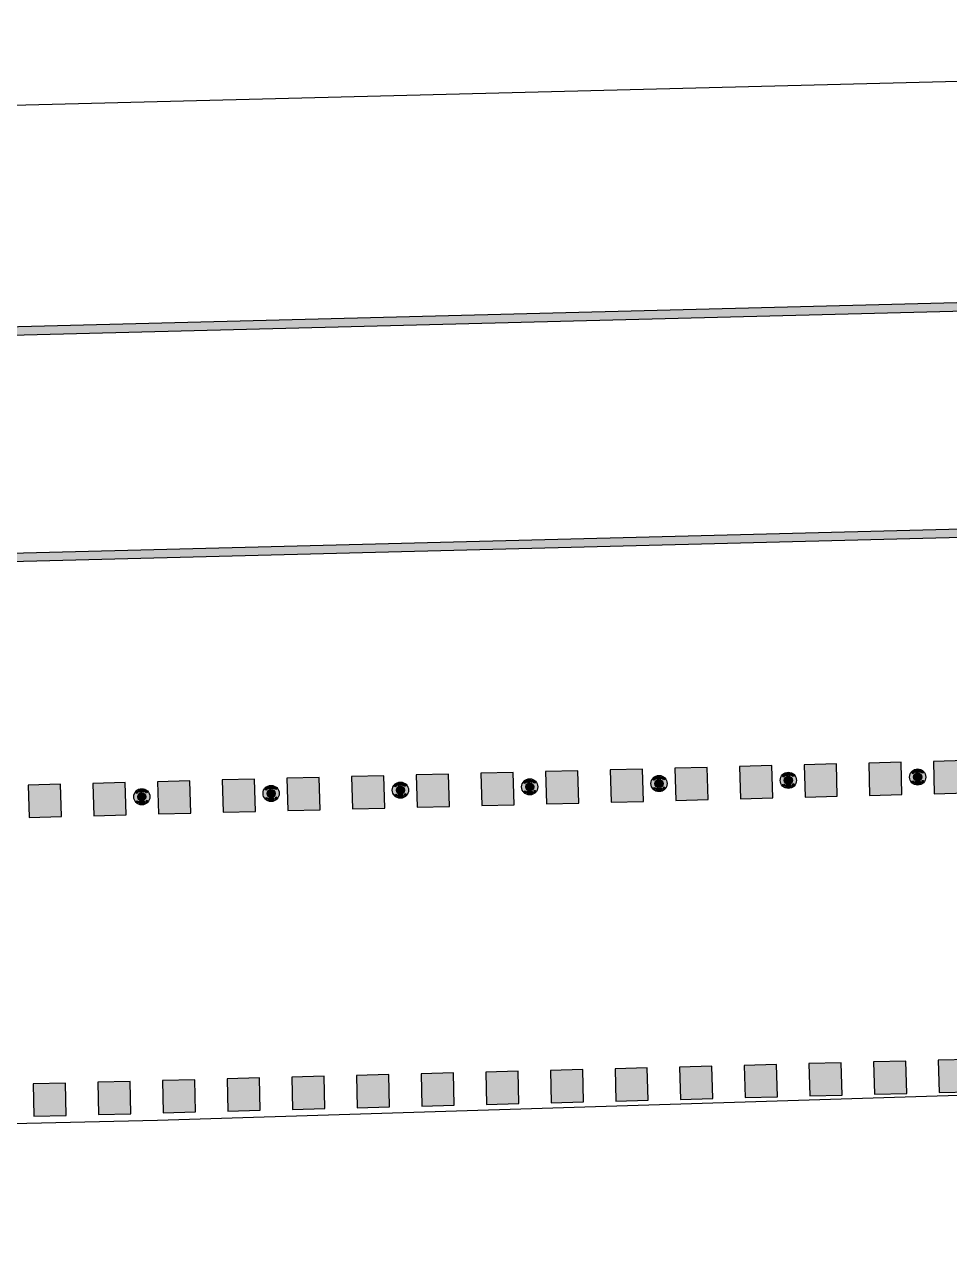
# Model space of a CAD drawing. Header units: metres. Extents: x 668617 to 675126, y 2286318 to 2293677.
# Drawn here: x 670142.03 to 670153.47, y 2287225.8 to 2287240.92 of the extents above; entities that cross this region are included whole.
import ezdxf

# ---------------------------------------------------------------- set-up
doc = ezdxf.new("R2010")
doc.units = ezdxf.units.M
doc.header["$MEASUREMENT"] = 0
for name, color, linetype in [('DMTG-B-CuadrosVerdes', 94, 'Continuous'), ('DMTG-M-VIALETON', 92, 'Continuous'), ('DMTG-PB-BANQUETAS', 251, 'Continuous'), ('DMTG-SH-LINEA DISCONTINUA', 252, 'Continuous')]:
    doc.layers.add(name, color=color, linetype=linetype)

# ---------------------------------------------------------------- blocks, each defined once
blk = doc.blocks.new('*U158')
blk.add_hatch(color=252).paths.add_polyline_path([(0.001, -0.05), (44.988, 1.024), (44.986, 1.124), (-0.001, 0.05)])
blk.add_lwpolyline([(0.001, -0.05), (44.988, 1.024), (44.986, 1.124), (-0.001, 0.05)], close=True)
blk = doc.blocks.new('*U157')
blk.add_hatch(color=252).paths.add_polyline_path([(0.001, -0.05), (44.989, 1.024), (44.986, 1.124), (-0.001, 0.05)])
blk.add_lwpolyline([(0.001, -0.05), (44.989, 1.024), (44.986, 1.124), (-0.001, 0.05)], close=True)
blk = doc.blocks.new('*U146')
h = blk.add_hatch(color=256)
h.dxf.hatch_style = 1
h.paths.add_polyline_path([(12.037, 3.698), (12.437, 3.698), (12.437, 4.098), (12.037, 4.098)])
h = blk.add_hatch(color=256)
h.dxf.hatch_style = 1
h.paths.add_polyline_path([(12.037, 3.698), (12.437, 3.698), (12.437, 4.098), (12.037, 4.098)])
h = blk.add_hatch(color=256)
h.dxf.hatch_style = 1
h.paths.add_polyline_path([(12.837, 3.698), (13.237, 3.698), (13.237, 4.098), (12.837, 4.098)])
h = blk.add_hatch(color=256)
h.dxf.hatch_style = 1
h.paths.add_polyline_path([(12.837, 3.698), (13.237, 3.698), (13.237, 4.098), (12.837, 4.098)])
h = blk.add_hatch(color=256)
h.dxf.hatch_style = 1
h.paths.add_polyline_path([(13.637, 3.698), (14.037, 3.698), (14.037, 4.098), (13.637, 4.098)])
h = blk.add_hatch(color=256)
h.dxf.hatch_style = 1
h.paths.add_polyline_path([(13.637, 3.698), (14.037, 3.698), (14.037, 4.098), (13.637, 4.098)])
h = blk.add_hatch(color=256)
h.dxf.hatch_style = 1
h.paths.add_polyline_path([(14.437, 3.698), (14.837, 3.698), (14.837, 4.098), (14.437, 4.098)])
h = blk.add_hatch(color=256)
h.dxf.hatch_style = 1
h.paths.add_polyline_path([(14.437, 3.698), (14.837, 3.698), (14.837, 4.098), (14.437, 4.098)])
h = blk.add_hatch(color=256)
h.dxf.hatch_style = 1
h.paths.add_polyline_path([(15.237, 3.698), (15.637, 3.698), (15.637, 4.098), (15.237, 4.098)])
h = blk.add_hatch(color=256)
h.dxf.hatch_style = 1
h.paths.add_polyline_path([(15.237, 3.698), (15.637, 3.698), (15.637, 4.098), (15.237, 4.098)])
h = blk.add_hatch(color=256)
h.dxf.hatch_style = 1
h.paths.add_polyline_path([(16.037, 3.698), (16.437, 3.698), (16.437, 4.098), (16.037, 4.098)])
h = blk.add_hatch(color=256)
h.dxf.hatch_style = 1
h.paths.add_polyline_path([(16.037, 3.698), (16.437, 3.698), (16.437, 4.098), (16.037, 4.098)])
h = blk.add_hatch(color=256)
h.dxf.hatch_style = 1
h.paths.add_polyline_path([(16.837, 3.698), (17.237, 3.698), (17.237, 4.098), (16.837, 4.098)])
h = blk.add_hatch(color=256)
h.dxf.hatch_style = 1
h.paths.add_polyline_path([(16.837, 3.698), (17.237, 3.698), (17.237, 4.098), (16.837, 4.098)])
h = blk.add_hatch(color=256)
h.dxf.hatch_style = 1
h.paths.add_polyline_path([(17.637, 3.698), (18.037, 3.698), (18.037, 4.098), (17.637, 4.098)])
h = blk.add_hatch(color=256)
h.dxf.hatch_style = 1
h.paths.add_polyline_path([(17.637, 3.698), (18.037, 3.698), (18.037, 4.098), (17.637, 4.098)])
h = blk.add_hatch(color=256)
h.dxf.hatch_style = 1
h.paths.add_polyline_path([(18.437, 3.698), (18.837, 3.698), (18.837, 4.098), (18.437, 4.098)])
h = blk.add_hatch(color=256)
h.dxf.hatch_style = 1
h.paths.add_polyline_path([(18.437, 3.698), (18.837, 3.698), (18.837, 4.098), (18.437, 4.098)])
h = blk.add_hatch(color=256)
h.dxf.hatch_style = 1
h.paths.add_polyline_path([(19.237, 3.698), (19.637, 3.698), (19.637, 4.098), (19.237, 4.098)])
h = blk.add_hatch(color=256)
h.dxf.hatch_style = 1
h.paths.add_polyline_path([(19.237, 3.698), (19.637, 3.698), (19.637, 4.098), (19.237, 4.098)])
h = blk.add_hatch(color=256)
h.dxf.hatch_style = 1
h.paths.add_polyline_path([(20.037, 3.698), (20.437, 3.698), (20.437, 4.098), (20.037, 4.098)])
h = blk.add_hatch(color=256)
h.dxf.hatch_style = 1
h.paths.add_polyline_path([(20.037, 3.698), (20.437, 3.698), (20.437, 4.098), (20.037, 4.098)])
h = blk.add_hatch(color=256)
h.dxf.hatch_style = 1
h.paths.add_polyline_path([(20.837, 3.698), (21.237, 3.698), (21.237, 4.098), (20.837, 4.098)])
h = blk.add_hatch(color=256)
h.dxf.hatch_style = 1
h.paths.add_polyline_path([(20.837, 3.698), (21.237, 3.698), (21.237, 4.098), (20.837, 4.098)])
h = blk.add_hatch(color=256)
h.dxf.hatch_style = 1
h.paths.add_polyline_path([(21.637, 3.698), (22.037, 3.698), (22.037, 4.098), (21.637, 4.098)])
h = blk.add_hatch(color=256)
h.dxf.hatch_style = 1
h.paths.add_polyline_path([(21.637, 3.698), (22.037, 3.698), (22.037, 4.098), (21.637, 4.098)])
h = blk.add_hatch(color=256)
h.dxf.hatch_style = 1
h.paths.add_polyline_path([(22.437, 3.698), (22.837, 3.698), (22.837, 4.098), (22.437, 4.098)])
h = blk.add_hatch(color=256)
h.dxf.hatch_style = 1
h.paths.add_polyline_path([(22.437, 3.698), (22.837, 3.698), (22.837, 4.098), (22.437, 4.098)])
h = blk.add_hatch(color=256)
h.dxf.hatch_style = 1
h.paths.add_polyline_path([(23.237, 3.698), (23.637, 3.698), (23.637, 4.098), (23.237, 4.098)])
h = blk.add_hatch(color=256)
h.dxf.hatch_style = 1
h.paths.add_polyline_path([(23.237, 3.698), (23.637, 3.698), (23.637, 4.098), (23.237, 4.098)])
h = blk.add_hatch(color=256)
h.dxf.hatch_style = 1
h.paths.add_polyline_path([(12, 0), (12.4, 0), (12.4, 0.4), (12, 0.4)])
h = blk.add_hatch(color=256)
h.dxf.hatch_style = 1
h.paths.add_polyline_path([(12, 0), (12.4, 0), (12.4, 0.4), (12, 0.4)])
h = blk.add_hatch(color=256)
h.dxf.hatch_style = 1
h.paths.add_polyline_path([(12.8, 0), (13.2, 0), (13.2, 0.4), (12.8, 0.4)])
h = blk.add_hatch(color=256)
h.dxf.hatch_style = 1
h.paths.add_polyline_path([(12.8, 0), (13.2, 0), (13.2, 0.4), (12.8, 0.4)])
h = blk.add_hatch(color=256)
h.dxf.hatch_style = 1
h.paths.add_polyline_path([(13.6, 0), (14, 0), (14, 0.4), (13.6, 0.4)])
h = blk.add_hatch(color=256)
h.dxf.hatch_style = 1
h.paths.add_polyline_path([(13.6, 0), (14, 0), (14, 0.4), (13.6, 0.4)])
h = blk.add_hatch(color=256)
h.dxf.hatch_style = 1
h.paths.add_polyline_path([(14.4, 0), (14.8, 0), (14.8, 0.4), (14.4, 0.4)])
h = blk.add_hatch(color=256)
h.dxf.hatch_style = 1
h.paths.add_polyline_path([(14.4, 0), (14.8, 0), (14.8, 0.4), (14.4, 0.4)])
h = blk.add_hatch(color=256)
h.dxf.hatch_style = 1
h.paths.add_polyline_path([(15.2, 0), (15.6, 0), (15.6, 0.4), (15.2, 0.4)])
h = blk.add_hatch(color=256)
h.dxf.hatch_style = 1
h.paths.add_polyline_path([(15.2, 0), (15.6, 0), (15.6, 0.4), (15.2, 0.4)])
h = blk.add_hatch(color=256)
h.dxf.hatch_style = 1
h.paths.add_polyline_path([(16, 0), (16.4, 0), (16.4, 0.4), (16, 0.4)])
h = blk.add_hatch(color=256)
h.dxf.hatch_style = 1
h.paths.add_polyline_path([(16, 0), (16.4, 0), (16.4, 0.4), (16, 0.4)])
h = blk.add_hatch(color=256)
h.dxf.hatch_style = 1
h.paths.add_polyline_path([(16.8, 0), (17.2, 0), (17.2, 0.4), (16.8, 0.4)])
h = blk.add_hatch(color=256)
h.dxf.hatch_style = 1
h.paths.add_polyline_path([(16.8, 0), (17.2, 0), (17.2, 0.4), (16.8, 0.4)])
h = blk.add_hatch(color=256)
h.dxf.hatch_style = 1
h.paths.add_polyline_path([(17.6, 0), (18, 0), (18, 0.4), (17.6, 0.4)])
h = blk.add_hatch(color=256)
h.dxf.hatch_style = 1
h.paths.add_polyline_path([(17.6, 0), (18, 0), (18, 0.4), (17.6, 0.4)])
h = blk.add_hatch(color=256)
h.dxf.hatch_style = 1
h.paths.add_polyline_path([(18.4, 0), (18.8, 0), (18.8, 0.4), (18.4, 0.4)])
h = blk.add_hatch(color=256)
h.dxf.hatch_style = 1
h.paths.add_polyline_path([(18.4, 0), (18.8, 0), (18.8, 0.4), (18.4, 0.4)])
h = blk.add_hatch(color=256)
h.dxf.hatch_style = 1
h.paths.add_polyline_path([(19.2, 0), (19.6, 0), (19.6, 0.4), (19.2, 0.4)])
h = blk.add_hatch(color=256)
h.dxf.hatch_style = 1
h.paths.add_polyline_path([(19.2, 0), (19.6, 0), (19.6, 0.4), (19.2, 0.4)])
h = blk.add_hatch(color=256)
h.dxf.hatch_style = 1
h.paths.add_polyline_path([(20, 0), (20.4, 0), (20.4, 0.4), (20, 0.4)])
h = blk.add_hatch(color=256)
h.dxf.hatch_style = 1
h.paths.add_polyline_path([(20, 0), (20.4, 0), (20.4, 0.4), (20, 0.4)])
h = blk.add_hatch(color=256)
h.dxf.hatch_style = 1
h.paths.add_polyline_path([(20.8, 0), (21.2, 0), (21.2, 0.4), (20.8, 0.4)])
h = blk.add_hatch(color=256)
h.dxf.hatch_style = 1
h.paths.add_polyline_path([(20.8, 0), (21.2, 0), (21.2, 0.4), (20.8, 0.4)])
h = blk.add_hatch(color=256)
h.dxf.hatch_style = 1
h.paths.add_polyline_path([(21.6, 0), (22, 0), (22, 0.4), (21.6, 0.4)])
h = blk.add_hatch(color=256)
h.dxf.hatch_style = 1
h.paths.add_polyline_path([(21.6, 0), (22, 0), (22, 0.4), (21.6, 0.4)])
h = blk.add_hatch(color=256)
h.dxf.hatch_style = 1
h.paths.add_polyline_path([(22.4, 0), (22.8, 0), (22.8, 0.4), (22.4, 0.4)])
h = blk.add_hatch(color=256)
h.dxf.hatch_style = 1
h.paths.add_polyline_path([(22.4, 0), (22.8, 0), (22.8, 0.4), (22.4, 0.4)])
h = blk.add_hatch(color=256)
h.dxf.hatch_style = 1
h.paths.add_polyline_path([(23.2, 0), (23.6, 0), (23.6, 0.4), (23.2, 0.4)])
h = blk.add_hatch(color=256)
h.dxf.hatch_style = 1
h.paths.add_polyline_path([(23.2, 0), (23.6, 0), (23.6, 0.4), (23.2, 0.4)])
for points in [[(12.037, 3.698), (12.437, 3.698), (12.437, 4.098), (12.037, 4.098)], [(12.037, 3.698), (12.437, 3.698), (12.437, 4.098), (12.037, 4.098)], [(12.837, 3.698), (13.237, 3.698), (13.237, 4.098), (12.837, 4.098)], [(12.837, 3.698), (13.237, 3.698), (13.237, 4.098), (12.837, 4.098)], [(13.637, 3.698), (14.037, 3.698), (14.037, 4.098), (13.637, 4.098)], [(13.637, 3.698), (14.037, 3.698), (14.037, 4.098), (13.637, 4.098)], [(14.437, 3.698), (14.837, 3.698), (14.837, 4.098), (14.437, 4.098)], [(14.437, 3.698), (14.837, 3.698), (14.837, 4.098), (14.437, 4.098)], [(15.237, 3.698), (15.637, 3.698), (15.637, 4.098), (15.237, 4.098)], [(15.237, 3.698), (15.637, 3.698), (15.637, 4.098), (15.237, 4.098)], [(16.037, 3.698), (16.437, 3.698), (16.437, 4.098), (16.037, 4.098)], [(16.037, 3.698), (16.437, 3.698), (16.437, 4.098), (16.037, 4.098)], [(16.837, 3.698), (17.237, 3.698), (17.237, 4.098), (16.837, 4.098)], [(16.837, 3.698), (17.237, 3.698), (17.237, 4.098), (16.837, 4.098)], [(17.637, 3.698), (18.037, 3.698), (18.037, 4.098), (17.637, 4.098)], [(17.637, 3.698), (18.037, 3.698), (18.037, 4.098), (17.637, 4.098)], [(18.437, 3.698), (18.837, 3.698), (18.837, 4.098), (18.437, 4.098)], [(18.437, 3.698), (18.837, 3.698), (18.837, 4.098), (18.437, 4.098)], [(19.237, 3.698), (19.637, 3.698), (19.637, 4.098), (19.237, 4.098)], [(19.237, 3.698), (19.637, 3.698), (19.637, 4.098), (19.237, 4.098)], [(20.037, 3.698), (20.437, 3.698), (20.437, 4.098), (20.037, 4.098)], [(20.037, 3.698), (20.437, 3.698), (20.437, 4.098), (20.037, 4.098)], [(20.837, 3.698), (21.237, 3.698), (21.237, 4.098), (20.837, 4.098)], [(20.837, 3.698), (21.237, 3.698), (21.237, 4.098), (20.837, 4.098)], [(21.637, 3.698), (22.037, 3.698), (22.037, 4.098), (21.637, 4.098)], [(21.637, 3.698), (22.037, 3.698), (22.037, 4.098), (21.637, 4.098)], [(22.437, 3.698), (22.837, 3.698), (22.837, 4.098), (22.437, 4.098)], [(22.437, 3.698), (22.837, 3.698), (22.837, 4.098), (22.437, 4.098)], [(23.237, 3.698), (23.637, 3.698), (23.637, 4.098), (23.237, 4.098)], [(23.237, 3.698), (23.637, 3.698), (23.637, 4.098), (23.237, 4.098)], [(12, 0), (12.4, 0), (12.4, 0.4), (12, 0.4)], [(12, 0), (12.4, 0), (12.4, 0.4), (12, 0.4)], [(12.8, 0), (13.2, 0), (13.2, 0.4), (12.8, 0.4)], [(12.8, 0), (13.2, 0), (13.2, 0.4), (12.8, 0.4)], [(13.6, 0), (14, 0), (14, 0.4), (13.6, 0.4)], [(13.6, 0), (14, 0), (14, 0.4), (13.6, 0.4)], [(14.4, 0), (14.8, 0), (14.8, 0.4), (14.4, 0.4)], [(14.4, 0), (14.8, 0), (14.8, 0.4), (14.4, 0.4)], [(15.2, 0), (15.6, 0), (15.6, 0.4), (15.2, 0.4)], [(15.2, 0), (15.6, 0), (15.6, 0.4), (15.2, 0.4)], [(16, 0), (16.4, 0), (16.4, 0.4), (16, 0.4)], [(16, 0), (16.4, 0), (16.4, 0.4), (16, 0.4)], [(16.8, 0), (17.2, 0), (17.2, 0.4), (16.8, 0.4)], [(16.8, 0), (17.2, 0), (17.2, 0.4), (16.8, 0.4)], [(17.6, 0), (18, 0), (18, 0.4), (17.6, 0.4)], [(17.6, 0), (18, 0), (18, 0.4), (17.6, 0.4)], [(18.4, 0), (18.8, 0), (18.8, 0.4), (18.4, 0.4)], [(18.4, 0), (18.8, 0), (18.8, 0.4), (18.4, 0.4)], [(19.2, 0), (19.6, 0), (19.6, 0.4), (19.2, 0.4)], [(19.2, 0), (19.6, 0), (19.6, 0.4), (19.2, 0.4)], [(20, 0), (20.4, 0), (20.4, 0.4), (20, 0.4)], [(20, 0), (20.4, 0), (20.4, 0.4), (20, 0.4)], [(20.8, 0), (21.2, 0), (21.2, 0.4), (20.8, 0.4)], [(20.8, 0), (21.2, 0), (21.2, 0.4), (20.8, 0.4)], [(21.6, 0), (22, 0), (22, 0.4), (21.6, 0.4)], [(21.6, 0), (22, 0), (22, 0.4), (21.6, 0.4)], [(22.4, 0), (22.8, 0), (22.8, 0.4), (22.4, 0.4)], [(22.4, 0), (22.8, 0), (22.8, 0.4), (22.4, 0.4)], [(23.2, 0), (23.6, 0), (23.6, 0.4), (23.2, 0.4)], [(23.2, 0), (23.6, 0), (23.6, 0.4), (23.2, 0.4)]]:
    blk.add_lwpolyline(points, close=True)
blk = doc.blocks.new('*U108')
at = {"true_color": 0x58ba48}
h = blk.add_hatch(color=85, dxfattribs=at)
h.dxf.hatch_style = 1
h.paths.add_polyline_path([(32.963, 11.493, 1), (33.063, 11.493, 1)], flags=0)
h.paths.add_polyline_path([(32.963, 11.561), (32.952, 11.572, 0.062746), (32.934, 11.554), (32.945, 11.544, 0.413879), (32.963, 11.544, 0.414549)], flags=17)
h.paths.add_polyline_path([(32.96, 11.552, -1), (32.948, 11.552, -1)], flags=16)
h.paths.add_polyline_path([(32.963, 11.493, 1), (33.063, 11.493, 1)], flags=16)
h.paths.add_polyline_path([(33.075, 11.572), (33.064, 11.561, 0.413879), (33.064, 11.543, 0.414549), (33.082, 11.543), (33.092, 11.554, 0.062746)], flags=17)
h.paths.add_polyline_path([(33.079, 11.552, -1), (33.067, 11.552, -1)], flags=16)
h.paths.add_polyline_path([(33.092, 11.432), (33.082, 11.442, 0.413879), (33.064, 11.442, 0.414549), (33.064, 11.425), (33.075, 11.414, 0.062746)], flags=17)
h.paths.add_polyline_path([(33.067, 11.433, -1), (33.079, 11.433, -1)], flags=16)
h.paths.add_polyline_path([(32.963, 11.442, 0.414549), (32.945, 11.442), (32.934, 11.432, 0.062746), (32.952, 11.414), (32.963, 11.425, 0.413879)], flags=17)
h.paths.add_polyline_path([(32.948, 11.434, -1), (32.96, 11.434, -1)], flags=16)
h.paths.add_polyline_path([(33.092, 11.554), (33.082, 11.543, -0.414549), (33.064, 11.543, -0.413879), (33.064, 11.561), (33.075, 11.572, 0.342564), (32.952, 11.572), (32.963, 11.561, -0.414549), (32.963, 11.544, -0.413879), (32.945, 11.544), (32.934, 11.554, 0.166532), (32.913, 11.493, 0.166532), (32.934, 11.432), (32.945, 11.442, -0.414549), (32.963, 11.442, -0.413879), (32.963, 11.425), (32.952, 11.414, 0.342564), (33.075, 11.414), (33.064, 11.425, -0.414549), (33.064, 11.442, -0.413879), (33.082, 11.442), (33.092, 11.432, 0.166532), (33.113, 11.493, 0.166532)])
h.paths.add_polyline_path([(33.063, 11.493, -1), (32.963, 11.493, -1)], flags=0)
h.paths.add_polyline_path([(33.042, 11.548, 0.245947), (32.984, 11.548), (32.973, 11.57, -0.245947), (33.054, 11.57)], flags=16)
h.paths.add_polyline_path([(33.042, 11.438), (33.054, 11.415, -0.245947), (32.973, 11.415), (32.984, 11.438, 0.245947)], flags=16)
h = blk.add_hatch(color=85, dxfattribs=at)
h.dxf.hatch_style = 1
h.paths.add_polyline_path([(32.963, 11.493, 1), (33.063, 11.493, 1)])
at = {"true_color": 0xc7c8ca}
h = blk.add_hatch(color=9, dxfattribs=at)
h.dxf.hatch_style = 1
h.paths.add_polyline_path([(33.054, 11.57, 0.245947), (32.973, 11.57), (32.984, 11.548, -0.245947), (33.042, 11.548)])
h.paths.add_polyline_path([(33.054, 11.415), (33.042, 11.438, -0.245947), (32.984, 11.438), (32.973, 11.415, 0.245947)])
at = {"true_color": 0x58ba48}
h = blk.add_hatch(color=85, dxfattribs=at)
h.dxf.hatch_style = 1
h.paths.add_polyline_path([(34.563, 11.492, 1), (34.663, 11.492, 1)], flags=0)
h.paths.add_polyline_path([(34.563, 11.56), (34.552, 11.571, 0.062746), (34.534, 11.553), (34.545, 11.542, 0.413879), (34.563, 11.542, 0.414549)], flags=17)
h.paths.add_polyline_path([(34.56, 11.551, -1), (34.548, 11.551, -1)], flags=16)
h.paths.add_polyline_path([(34.563, 11.492, 1), (34.663, 11.492, 1)], flags=16)
h.paths.add_polyline_path([(34.675, 11.571), (34.664, 11.56, 0.413879), (34.664, 11.542, 0.414549), (34.682, 11.542), (34.692, 11.553, 0.062746)], flags=17)
h.paths.add_polyline_path([(34.679, 11.551, -1), (34.667, 11.551, -1)], flags=16)
h.paths.add_polyline_path([(34.692, 11.43), (34.682, 11.441, 0.413879), (34.664, 11.441, 0.414549), (34.664, 11.424), (34.675, 11.413, 0.062746)], flags=17)
h.paths.add_polyline_path([(34.667, 11.432, -1), (34.679, 11.432, -1)], flags=16)
h.paths.add_polyline_path([(34.563, 11.441, 0.414549), (34.545, 11.441), (34.534, 11.431, 0.062746), (34.552, 11.413), (34.563, 11.424, 0.413879)], flags=17)
h.paths.add_polyline_path([(34.548, 11.432, -1), (34.56, 11.432, -1)], flags=16)
h.paths.add_polyline_path([(34.692, 11.553), (34.682, 11.542, -0.414549), (34.664, 11.542, -0.413879), (34.664, 11.56), (34.675, 11.571, 0.342564), (34.552, 11.571), (34.563, 11.56, -0.414549), (34.563, 11.542, -0.413879), (34.545, 11.542), (34.534, 11.553, 0.166532), (34.513, 11.492, 0.166532), (34.534, 11.431), (34.545, 11.441, -0.414549), (34.563, 11.441, -0.413879), (34.563, 11.424), (34.552, 11.413, 0.342564), (34.675, 11.413), (34.664, 11.424, -0.414549), (34.664, 11.441, -0.413879), (34.682, 11.441), (34.692, 11.43, 0.166532), (34.713, 11.492, 0.166532)])
h.paths.add_polyline_path([(34.663, 11.492, -1), (34.563, 11.492, -1)], flags=0)
h.paths.add_polyline_path([(34.642, 11.547, 0.245947), (34.584, 11.547), (34.573, 11.569, -0.245947), (34.654, 11.569)], flags=16)
h.paths.add_polyline_path([(34.642, 11.436), (34.654, 11.414, -0.245947), (34.573, 11.414), (34.584, 11.436, 0.245947)], flags=16)
h = blk.add_hatch(color=85, dxfattribs=at)
h.dxf.hatch_style = 1
h.paths.add_polyline_path([(34.563, 11.492, 1), (34.663, 11.492, 1)])
at = {"true_color": 0xc7c8ca}
h = blk.add_hatch(color=9, dxfattribs=at)
h.dxf.hatch_style = 1
h.paths.add_polyline_path([(34.654, 11.569, 0.245947), (34.573, 11.569), (34.584, 11.547, -0.245947), (34.642, 11.547)])
h.paths.add_polyline_path([(34.654, 11.414), (34.642, 11.436, -0.245947), (34.584, 11.436), (34.573, 11.414, 0.245947)])
at = {"true_color": 0x58ba48}
h = blk.add_hatch(color=85, dxfattribs=at)
h.dxf.hatch_style = 1
h.paths.add_polyline_path([(36.163, 11.491, 1), (36.263, 11.491, 1)], flags=0)
h.paths.add_polyline_path([(36.163, 11.559), (36.152, 11.57, 0.062746), (36.134, 11.552), (36.145, 11.541, 0.413879), (36.163, 11.541, 0.414549)], flags=17)
h.paths.add_polyline_path([(36.16, 11.55, -1), (36.148, 11.55, -1)], flags=16)
h.paths.add_polyline_path([(36.163, 11.491, 1), (36.263, 11.491, 1)], flags=16)
h.paths.add_polyline_path([(36.275, 11.57), (36.264, 11.559, 0.413879), (36.264, 11.541, 0.414549), (36.282, 11.541), (36.292, 11.552, 0.062746)], flags=17)
h.paths.add_polyline_path([(36.279, 11.55, -1), (36.267, 11.55, -1)], flags=16)
h.paths.add_polyline_path([(36.292, 11.429), (36.282, 11.44, 0.413879), (36.264, 11.44, 0.414549), (36.264, 11.422), (36.275, 11.412, 0.062746)], flags=17)
h.paths.add_polyline_path([(36.267, 11.431, -1), (36.279, 11.431, -1)], flags=16)
h.paths.add_polyline_path([(36.163, 11.44, 0.414549), (36.145, 11.44), (36.134, 11.429, 0.062746), (36.152, 11.412), (36.163, 11.423, 0.413879)], flags=17)
h.paths.add_polyline_path([(36.148, 11.431, -1), (36.16, 11.431, -1)], flags=16)
h.paths.add_polyline_path([(36.292, 11.552), (36.282, 11.541, -0.414549), (36.264, 11.541, -0.413879), (36.264, 11.559), (36.275, 11.57, 0.342564), (36.152, 11.57), (36.163, 11.559, -0.414549), (36.163, 11.541, -0.413879), (36.145, 11.541), (36.134, 11.552, 0.166532), (36.113, 11.491, 0.166532), (36.134, 11.429), (36.145, 11.44, -0.414549), (36.163, 11.44, -0.413879), (36.163, 11.423), (36.152, 11.412, 0.342564), (36.275, 11.412), (36.264, 11.422, -0.414549), (36.264, 11.44, -0.413879), (36.282, 11.44), (36.292, 11.429, 0.166532), (36.313, 11.491, 0.166532)])
h.paths.add_polyline_path([(36.263, 11.491, -1), (36.163, 11.491, -1)], flags=0)
h.paths.add_polyline_path([(36.242, 11.546, 0.245947), (36.184, 11.546), (36.173, 11.568, -0.245947), (36.254, 11.568)], flags=16)
h.paths.add_polyline_path([(36.242, 11.435), (36.254, 11.413, -0.245947), (36.173, 11.413), (36.184, 11.435, 0.245947)], flags=16)
h = blk.add_hatch(color=85, dxfattribs=at)
h.dxf.hatch_style = 1
h.paths.add_polyline_path([(36.163, 11.491, 1), (36.263, 11.491, 1)])
at = {"true_color": 0xc7c8ca}
h = blk.add_hatch(color=9, dxfattribs=at)
h.dxf.hatch_style = 1
h.paths.add_polyline_path([(36.254, 11.568, 0.245947), (36.173, 11.568), (36.184, 11.546, -0.245947), (36.242, 11.546)])
h.paths.add_polyline_path([(36.254, 11.413), (36.242, 11.435, -0.245947), (36.184, 11.435), (36.173, 11.413, 0.245947)])
at = {"true_color": 0x58ba48}
h = blk.add_hatch(color=85, dxfattribs=at)
h.dxf.hatch_style = 1
h.paths.add_polyline_path([(37.763, 11.49, 1), (37.863, 11.49, 1)], flags=0)
h.paths.add_polyline_path([(37.763, 11.558), (37.752, 11.569, 0.062746), (37.734, 11.551), (37.745, 11.54, 0.413879), (37.763, 11.54, 0.414549)], flags=17)
h.paths.add_polyline_path([(37.76, 11.549, -1), (37.748, 11.549, -1)], flags=16)
h.paths.add_polyline_path([(37.763, 11.49, 1), (37.863, 11.49, 1)], flags=16)
h.paths.add_polyline_path([(37.875, 11.569), (37.864, 11.558, 0.413879), (37.864, 11.54, 0.414549), (37.882, 11.54), (37.892, 11.551, 0.062746)], flags=17)
h.paths.add_polyline_path([(37.879, 11.549, -1), (37.867, 11.549, -1)], flags=16)
h.paths.add_polyline_path([(37.892, 11.428), (37.882, 11.439, 0.413879), (37.864, 11.439, 0.414549), (37.864, 11.421), (37.875, 11.411, 0.062746)], flags=17)
h.paths.add_polyline_path([(37.867, 11.43, -1), (37.879, 11.43, -1)], flags=16)
h.paths.add_polyline_path([(37.763, 11.439, 0.414549), (37.745, 11.439), (37.734, 11.428, 0.062746), (37.752, 11.411), (37.763, 11.421, 0.413879)], flags=17)
h.paths.add_polyline_path([(37.748, 11.43, -1), (37.76, 11.43, -1)], flags=16)
h.paths.add_polyline_path([(37.892, 11.551), (37.882, 11.54, -0.414549), (37.864, 11.54, -0.413879), (37.864, 11.558), (37.875, 11.569, 0.342564), (37.752, 11.569), (37.763, 11.558, -0.414549), (37.763, 11.54, -0.413879), (37.745, 11.54), (37.734, 11.551, 0.166532), (37.713, 11.49, 0.166532), (37.734, 11.428), (37.745, 11.439, -0.414549), (37.763, 11.439, -0.413879), (37.763, 11.421), (37.752, 11.411, 0.342564), (37.875, 11.411), (37.864, 11.421, -0.414549), (37.864, 11.439, -0.413879), (37.882, 11.439), (37.892, 11.428, 0.166532), (37.913, 11.49, 0.166532)])
h.paths.add_polyline_path([(37.863, 11.49, -1), (37.763, 11.49, -1)], flags=0)
h.paths.add_polyline_path([(37.842, 11.545, 0.245947), (37.784, 11.545), (37.773, 11.567, -0.245947), (37.854, 11.567)], flags=16)
h.paths.add_polyline_path([(37.842, 11.434), (37.854, 11.412, -0.245947), (37.773, 11.412), (37.784, 11.434, 0.245947)], flags=16)
h = blk.add_hatch(color=85, dxfattribs=at)
h.dxf.hatch_style = 1
h.paths.add_polyline_path([(37.763, 11.49, 1), (37.863, 11.49, 1)])
at = {"true_color": 0xc7c8ca}
h = blk.add_hatch(color=9, dxfattribs=at)
h.dxf.hatch_style = 1
h.paths.add_polyline_path([(37.854, 11.567, 0.245947), (37.773, 11.567), (37.784, 11.545, -0.245947), (37.842, 11.545)])
h.paths.add_polyline_path([(37.854, 11.412), (37.842, 11.434, -0.245947), (37.784, 11.434), (37.773, 11.412, 0.245947)])
at = {"true_color": 0x58ba48}
h = blk.add_hatch(color=85, dxfattribs=at)
h.dxf.hatch_style = 1
h.paths.add_polyline_path([(39.363, 11.489, 1), (39.463, 11.488, 1)], flags=0)
h.paths.add_polyline_path([(39.363, 11.557), (39.352, 11.568, 0.062746), (39.334, 11.55), (39.345, 11.539, 0.413879), (39.363, 11.539, 0.414549)], flags=17)
h.paths.add_polyline_path([(39.36, 11.548, -1), (39.348, 11.548, -1)], flags=16)
h.paths.add_polyline_path([(39.363, 11.489, 1), (39.463, 11.488, 1)], flags=16)
h.paths.add_polyline_path([(39.475, 11.567), (39.464, 11.557, 0.413879), (39.464, 11.539, 0.414549), (39.482, 11.539), (39.492, 11.55, 0.062746)], flags=17)
h.paths.add_polyline_path([(39.479, 11.548, -1), (39.467, 11.548, -1)], flags=16)
h.paths.add_polyline_path([(39.492, 11.427), (39.482, 11.438, 0.413879), (39.464, 11.438, 0.414549), (39.464, 11.42), (39.475, 11.409, 0.062746)], flags=17)
h.paths.add_polyline_path([(39.467, 11.429, -1), (39.479, 11.429, -1)], flags=16)
h.paths.add_polyline_path([(39.363, 11.438, 0.414549), (39.345, 11.438), (39.334, 11.427, 0.062746), (39.352, 11.41), (39.363, 11.42, 0.413879)], flags=17)
h.paths.add_polyline_path([(39.348, 11.429, -1), (39.36, 11.429, -1)], flags=16)
h.paths.add_polyline_path([(39.492, 11.55), (39.482, 11.539, -0.414549), (39.464, 11.539, -0.413879), (39.464, 11.557), (39.475, 11.567, 0.342564), (39.352, 11.568), (39.363, 11.557, -0.414549), (39.363, 11.539, -0.413879), (39.345, 11.539), (39.334, 11.55, 0.166532), (39.313, 11.489, 0.166532), (39.334, 11.427), (39.345, 11.438, -0.414549), (39.363, 11.438, -0.413879), (39.363, 11.42), (39.352, 11.41, 0.342564), (39.475, 11.409), (39.464, 11.42, -0.414549), (39.464, 11.438, -0.413879), (39.482, 11.438), (39.492, 11.427, 0.166532), (39.513, 11.488, 0.166532)])
h.paths.add_polyline_path([(39.463, 11.488, -1), (39.363, 11.489, -1)], flags=0)
h.paths.add_polyline_path([(39.442, 11.544, 0.245947), (39.384, 11.544), (39.373, 11.566, -0.245947), (39.454, 11.566)], flags=16)
h.paths.add_polyline_path([(39.442, 11.433), (39.454, 11.411, -0.245947), (39.373, 11.411), (39.384, 11.433, 0.245947)], flags=16)
h = blk.add_hatch(color=85, dxfattribs=at)
h.dxf.hatch_style = 1
h.paths.add_polyline_path([(39.363, 11.489, 1), (39.463, 11.488, 1)])
at = {"true_color": 0xc7c8ca}
h = blk.add_hatch(color=9, dxfattribs=at)
h.dxf.hatch_style = 1
h.paths.add_polyline_path([(39.454, 11.566, 0.245947), (39.373, 11.566), (39.384, 11.544, -0.245947), (39.442, 11.544)])
h.paths.add_polyline_path([(39.454, 11.411), (39.442, 11.433, -0.245947), (39.384, 11.433), (39.373, 11.411, 0.245947)])
at = {"true_color": 0x58ba48}
h = blk.add_hatch(color=85, dxfattribs=at)
h.dxf.hatch_style = 1
h.paths.add_polyline_path([(40.963, 11.487, 1), (41.063, 11.487, 1)], flags=0)
h.paths.add_polyline_path([(40.963, 11.556), (40.952, 11.566, 0.062746), (40.934, 11.549), (40.945, 11.538, 0.413879), (40.963, 11.538, 0.414549)], flags=17)
h.paths.add_polyline_path([(40.96, 11.547, -1), (40.948, 11.547, -1)], flags=16)
h.paths.add_polyline_path([(40.963, 11.487, 1), (41.063, 11.487, 1)], flags=16)
h.paths.add_polyline_path([(41.075, 11.566), (41.064, 11.556, 0.413879), (41.064, 11.538, 0.414549), (41.082, 11.538), (41.092, 11.549, 0.062746)], flags=17)
h.paths.add_polyline_path([(41.079, 11.547, -1), (41.067, 11.547, -1)], flags=16)
h.paths.add_polyline_path([(41.092, 11.426), (41.082, 11.437, 0.413879), (41.064, 11.437, 0.414549), (41.064, 11.419), (41.075, 11.408, 0.062746)], flags=17)
h.paths.add_polyline_path([(41.067, 11.428, -1), (41.079, 11.428, -1)], flags=16)
h.paths.add_polyline_path([(40.963, 11.437, 0.414549), (40.945, 11.437), (40.934, 11.426, 0.062746), (40.952, 11.408), (40.963, 11.419, 0.413879)], flags=17)
h.paths.add_polyline_path([(40.948, 11.428, -1), (40.96, 11.428, -1)], flags=16)
h.paths.add_polyline_path([(41.092, 11.549), (41.082, 11.538, -0.414549), (41.064, 11.538, -0.413879), (41.064, 11.556), (41.075, 11.566, 0.342564), (40.952, 11.566), (40.963, 11.556, -0.414549), (40.963, 11.538, -0.413879), (40.945, 11.538), (40.934, 11.549, 0.166532), (40.913, 11.487, 0.166532), (40.934, 11.426), (40.945, 11.437, -0.414549), (40.963, 11.437, -0.413879), (40.963, 11.419), (40.952, 11.408, 0.342564), (41.075, 11.408), (41.064, 11.419, -0.414549), (41.064, 11.437, -0.413879), (41.082, 11.437), (41.092, 11.426, 0.166532), (41.113, 11.487, 0.166532)])
h.paths.add_polyline_path([(41.063, 11.487, -1), (40.963, 11.487, -1)], flags=0)
h.paths.add_polyline_path([(41.042, 11.543, 0.245947), (40.984, 11.543), (40.973, 11.565, -0.245947), (41.054, 11.565)], flags=16)
h.paths.add_polyline_path([(41.042, 11.432), (41.054, 11.41, -0.245947), (40.973, 11.41), (40.984, 11.432, 0.245947)], flags=16)
h = blk.add_hatch(color=85, dxfattribs=at)
h.dxf.hatch_style = 1
h.paths.add_polyline_path([(40.963, 11.487, 1), (41.063, 11.487, 1)])
at = {"true_color": 0xc7c8ca}
h = blk.add_hatch(color=9, dxfattribs=at)
h.dxf.hatch_style = 1
h.paths.add_polyline_path([(41.054, 11.565, 0.245947), (40.973, 11.565), (40.984, 11.543, -0.245947), (41.042, 11.543)])
h.paths.add_polyline_path([(41.054, 11.41), (41.042, 11.432, -0.245947), (40.984, 11.432), (40.973, 11.41, 0.245947)])
at = {"true_color": 0x58ba48}
h = blk.add_hatch(color=85, dxfattribs=at)
h.dxf.hatch_style = 1
h.paths.add_polyline_path([(42.563, 11.486, 1), (42.663, 11.486, 1)], flags=0)
h.paths.add_polyline_path([(42.563, 11.555), (42.552, 11.565, 0.062746), (42.534, 11.548), (42.545, 11.537, 0.413879), (42.563, 11.537, 0.414549)], flags=17)
h.paths.add_polyline_path([(42.56, 11.546, -1), (42.548, 11.546, -1)], flags=16)
h.paths.add_polyline_path([(42.563, 11.486, 1), (42.663, 11.486, 1)], flags=16)
h.paths.add_polyline_path([(42.675, 11.565), (42.664, 11.554, 0.413879), (42.664, 11.537, 0.414549), (42.682, 11.537), (42.692, 11.548, 0.062746)], flags=17)
h.paths.add_polyline_path([(42.679, 11.546, -1), (42.667, 11.546, -1)], flags=16)
h.paths.add_polyline_path([(42.692, 11.425), (42.682, 11.436, 0.413879), (42.664, 11.436, 0.414549), (42.664, 11.418), (42.675, 11.407, 0.062746)], flags=17)
h.paths.add_polyline_path([(42.667, 11.427, -1), (42.679, 11.427, -1)], flags=16)
h.paths.add_polyline_path([(42.563, 11.436, 0.414549), (42.545, 11.436), (42.534, 11.425, 0.062746), (42.552, 11.407), (42.563, 11.418, 0.413879)], flags=17)
h.paths.add_polyline_path([(42.548, 11.427, -1), (42.56, 11.427, -1)], flags=16)
h.paths.add_polyline_path([(42.692, 11.548), (42.682, 11.537, -0.414549), (42.664, 11.537, -0.413879), (42.664, 11.554), (42.675, 11.565, 0.342564), (42.552, 11.565), (42.563, 11.555, -0.414549), (42.563, 11.537, -0.413879), (42.545, 11.537), (42.534, 11.548, 0.166532), (42.513, 11.486, 0.166532), (42.534, 11.425), (42.545, 11.436, -0.414549), (42.563, 11.436, -0.413879), (42.563, 11.418), (42.552, 11.407, 0.342564), (42.675, 11.407), (42.664, 11.418, -0.414549), (42.664, 11.436, -0.413879), (42.682, 11.436), (42.692, 11.425, 0.166532), (42.713, 11.486, 0.166532)])
h.paths.add_polyline_path([(42.663, 11.486, -1), (42.563, 11.486, -1)], flags=0)
h.paths.add_polyline_path([(42.642, 11.542, 0.245947), (42.584, 11.542), (42.573, 11.564, -0.245947), (42.654, 11.564)], flags=16)
h.paths.add_polyline_path([(42.642, 11.431), (42.654, 11.409, -0.245947), (42.573, 11.409), (42.584, 11.431, 0.245947)], flags=16)
h = blk.add_hatch(color=85, dxfattribs=at)
h.dxf.hatch_style = 1
h.paths.add_polyline_path([(42.563, 11.486, 1), (42.663, 11.486, 1)])
at = {"true_color": 0xc7c8ca}
h = blk.add_hatch(color=9, dxfattribs=at)
h.dxf.hatch_style = 1
h.paths.add_polyline_path([(42.654, 11.564, 0.245947), (42.573, 11.564), (42.584, 11.542, -0.245947), (42.642, 11.542)])
h.paths.add_polyline_path([(42.654, 11.409), (42.642, 11.431, -0.245947), (42.584, 11.431), (42.573, 11.409, 0.245947)])
at = {"color": 18, "true_color": 0x000000}
for points in [[(32.963, 11.561), (32.952, 11.572, 0.062746), (32.934, 11.554), (32.945, 11.544, 0.413879), (32.963, 11.544, 0.414549)], [(33.054, 11.57), (33.042, 11.548, 0.245947), (32.984, 11.548), (32.973, 11.57, -0.245947)], [(33.064, 11.561), (33.075, 11.572, -0.062746), (33.092, 11.554), (33.082, 11.543, -0.413879), (33.064, 11.543, -0.414549)], [(34.563, 11.56), (34.552, 11.571, 0.062746), (34.534, 11.553), (34.545, 11.542, 0.413879), (34.563, 11.542, 0.414549)], [(34.654, 11.569), (34.642, 11.547, 0.245947), (34.584, 11.547), (34.573, 11.569, -0.245947)], [(34.664, 11.56), (34.675, 11.571, -0.062746), (34.692, 11.553), (34.682, 11.542, -0.413879), (34.664, 11.542, -0.414549)], [(36.163, 11.559), (36.152, 11.57, 0.062746), (36.134, 11.552), (36.145, 11.541, 0.413879), (36.163, 11.541, 0.414549)], [(36.254, 11.568), (36.242, 11.546, 0.245947), (36.184, 11.546), (36.173, 11.568, -0.245947)], [(36.264, 11.559), (36.275, 11.57, -0.062746), (36.292, 11.552), (36.282, 11.541, -0.413879), (36.264, 11.541, -0.414549)], [(37.763, 11.558), (37.752, 11.569, 0.062746), (37.734, 11.551), (37.745, 11.54, 0.413879), (37.763, 11.54, 0.414549)], [(37.854, 11.567), (37.842, 11.545, 0.245947), (37.784, 11.545), (37.773, 11.567, -0.245947)], [(37.864, 11.558), (37.875, 11.569, -0.062746), (37.892, 11.551), (37.882, 11.54, -0.413879), (37.864, 11.54, -0.414549)], [(39.363, 11.557), (39.352, 11.568, 0.062746), (39.334, 11.55), (39.345, 11.539, 0.413879), (39.363, 11.539, 0.414549)], [(39.454, 11.566), (39.442, 11.544, 0.245947), (39.384, 11.544), (39.373, 11.566, -0.245947)], [(39.464, 11.557), (39.475, 11.567, -0.062746), (39.492, 11.55), (39.482, 11.539, -0.413879), (39.464, 11.539, -0.414549)], [(40.963, 11.556), (40.952, 11.566, 0.062746), (40.934, 11.549), (40.945, 11.538, 0.413879), (40.963, 11.538, 0.414549)], [(41.054, 11.565), (41.042, 11.543, 0.245947), (40.984, 11.543), (40.973, 11.565, -0.245947)], [(41.064, 11.556), (41.075, 11.566, -0.062746), (41.092, 11.549), (41.082, 11.538, -0.413879), (41.064, 11.538, -0.414549)], [(42.563, 11.555), (42.552, 11.565, 0.062746), (42.534, 11.548), (42.545, 11.537, 0.413879), (42.563, 11.537, 0.414549)], [(42.654, 11.564), (42.642, 11.542, 0.245947), (42.584, 11.542), (42.573, 11.564, -0.245947)], [(42.664, 11.555), (42.675, 11.565, -0.062746), (42.692, 11.548), (42.682, 11.537, -0.413879), (42.664, 11.537, -0.414549)], [(32.963, 11.425), (32.952, 11.414, -0.062746), (32.934, 11.432), (32.945, 11.442, -0.413879), (32.963, 11.442, -0.414549)], [(33.054, 11.415), (33.042, 11.438, -0.245947), (32.984, 11.438), (32.973, 11.415, 0.245947)], [(33.064, 11.425), (33.075, 11.414, 0.062746), (33.092, 11.432), (33.082, 11.442, 0.413879), (33.064, 11.442, 0.414549)], [(34.563, 11.424), (34.552, 11.413, -0.062746), (34.534, 11.431), (34.545, 11.441, -0.413879), (34.563, 11.441, -0.414549)], [(34.654, 11.414), (34.642, 11.436, -0.245947), (34.584, 11.436), (34.573, 11.414, 0.245947)], [(34.664, 11.424), (34.675, 11.413, 0.062746), (34.692, 11.43), (34.682, 11.441, 0.413879), (34.664, 11.441, 0.414549)], [(36.163, 11.423), (36.152, 11.412, -0.062746), (36.134, 11.429), (36.145, 11.44, -0.413879), (36.163, 11.44, -0.414549)], [(36.254, 11.413), (36.242, 11.435, -0.245947), (36.184, 11.435), (36.173, 11.413, 0.245947)], [(36.264, 11.422), (36.275, 11.412, 0.062746), (36.292, 11.429), (36.282, 11.44, 0.413879), (36.264, 11.44, 0.414549)], [(37.763, 11.421), (37.752, 11.411, -0.062746), (37.734, 11.428), (37.745, 11.439, -0.413879), (37.763, 11.439, -0.414549)], [(37.854, 11.412), (37.842, 11.434, -0.245947), (37.784, 11.434), (37.773, 11.412, 0.245947)], [(37.864, 11.421), (37.875, 11.411, 0.062746), (37.892, 11.428), (37.882, 11.439, 0.413879), (37.864, 11.439, 0.414549)], [(39.363, 11.42), (39.352, 11.41, -0.062746), (39.334, 11.427), (39.345, 11.438, -0.413879), (39.363, 11.438, -0.414549)], [(39.454, 11.411), (39.442, 11.433, -0.245947), (39.384, 11.433), (39.373, 11.411, 0.245947)], [(39.464, 11.42), (39.475, 11.409, 0.062746), (39.492, 11.427), (39.482, 11.438, 0.413879), (39.464, 11.438, 0.414549)], [(40.963, 11.419), (40.952, 11.408, -0.062746), (40.934, 11.426), (40.945, 11.437, -0.413879), (40.963, 11.437, -0.414549)], [(41.054, 11.41), (41.042, 11.432, -0.245947), (40.984, 11.432), (40.973, 11.41, 0.245947)], [(41.064, 11.419), (41.075, 11.408, 0.062746), (41.092, 11.426), (41.082, 11.437, 0.413879), (41.064, 11.437, 0.414549)], [(42.563, 11.418), (42.552, 11.407, -0.062746), (42.534, 11.425), (42.545, 11.436, -0.413879), (42.563, 11.436, -0.414549)], [(42.654, 11.409), (42.642, 11.431, -0.245947), (42.584, 11.431), (42.573, 11.409, 0.245947)], [(42.664, 11.418), (42.675, 11.407, 0.062746), (42.692, 11.425), (42.682, 11.436, 0.413879), (42.664, 11.436, 0.414549)]]:
    blk.add_lwpolyline(points, format="xyb", close=True, dxfattribs=at)
for points in [[(33.013, 11.393), (33.013, 11.593)], [(34.613, 11.392), (34.613, 11.592)], [(36.213, 11.391), (36.213, 11.591)], [(37.813, 11.39), (37.813, 11.59)], [(39.413, 11.389), (39.413, 11.589)], [(41.013, 11.387), (41.013, 11.587)], [(42.613, 11.386), (42.613, 11.586)]]:
    blk.add_lwpolyline(points)
for centre, radius in [((33.013, 11.493), 0.1), ((32.954, 11.552), 0.00613), ((33.013, 11.493), 0.05), ((33.073, 11.552), 0.00613), ((34.613, 11.492), 0.1), ((34.554, 11.551), 0.00613), ((34.613, 11.492), 0.05), ((34.673, 11.551), 0.00613), ((36.213, 11.491), 0.1), ((36.154, 11.55), 0.00613), ((36.213, 11.491), 0.05), ((36.273, 11.55), 0.00613), ((37.813, 11.49), 0.1), ((37.754, 11.549), 0.00613), ((37.813, 11.49), 0.05), ((37.873, 11.549), 0.00613), ((39.413, 11.489), 0.1), ((39.354, 11.548), 0.00613), ((39.413, 11.489), 0.05), ((39.473, 11.548), 0.00613), ((41.013, 11.487), 0.1), ((40.954, 11.547), 0.00613), ((41.013, 11.487), 0.05), ((41.073, 11.547), 0.00613), ((42.613, 11.486), 0.1), ((42.554, 11.546), 0.00613), ((42.613, 11.486), 0.05), ((42.673, 11.546), 0.00613), ((32.954, 11.434), 0.00613), ((33.073, 11.433), 0.00613), ((34.554, 11.432), 0.00613), ((34.673, 11.432), 0.00613), ((36.154, 11.431), 0.00613), ((36.273, 11.431), 0.00613), ((37.754, 11.43), 0.00613), ((37.873, 11.43), 0.00613), ((39.354, 11.429), 0.00613), ((39.473, 11.429), 0.00613), ((40.954, 11.428), 0.00613), ((41.073, 11.428), 0.00613), ((42.554, 11.427), 0.00613), ((42.673, 11.427), 0.00613)]:
    blk.add_circle(centre, radius, dxfattribs=at)

msp = doc.modelspace()

# ---------------------------------------------------------------- linework, layer by layer
at = {"layer": 'DMTG-PB-BANQUETAS'}
for points in [[(670072.88721, 2287241.07043), (670073.45282, 2287240.47324), (670074.07789, 2287239.93761), (670074.75646, 2287239.47159), (670075.47858, 2287239.07825), (670076.23927, 2287238.76262), (670077.02757, 2287238.5288), (670077.83648, 2287238.37882), (670078.65703, 2287238.31476), (670175.85189, 2287240.78243), (670176.42564, 2287241.0172)], [(670075.61463, 2287225.79588), (670143.67326, 2287227.36139), (670176.97134, 2287228.3976)]]:
    msp.add_lwpolyline(points, dxfattribs=at)

# ---------------------------------------------------------------- block references
at = {"layer": 'DMTG-B-CuadrosVerdes', "rotation": 181.4947724261894}
msp.add_blockref('*U146', (670165.6674, 2287232.12199), dxfattribs=at)
at = {"layer": 'DMTG-M-VIALETON', "rotation": 1.498409587873788}
msp.add_blockref('*U108', (670110.77803, 2287219.00899), dxfattribs=at)
at = {"layer": 'DMTG-SH-LINEA DISCONTINUA', "rotation": 180.0955938222612}
for name, p in [('*U157', (670168.55756, 2287237.80506)), ('*U158', (670168.61768, 2287235.00569))]:
    msp.add_blockref(name, p, dxfattribs=at)

doc.saveas('drawing.dxf')
